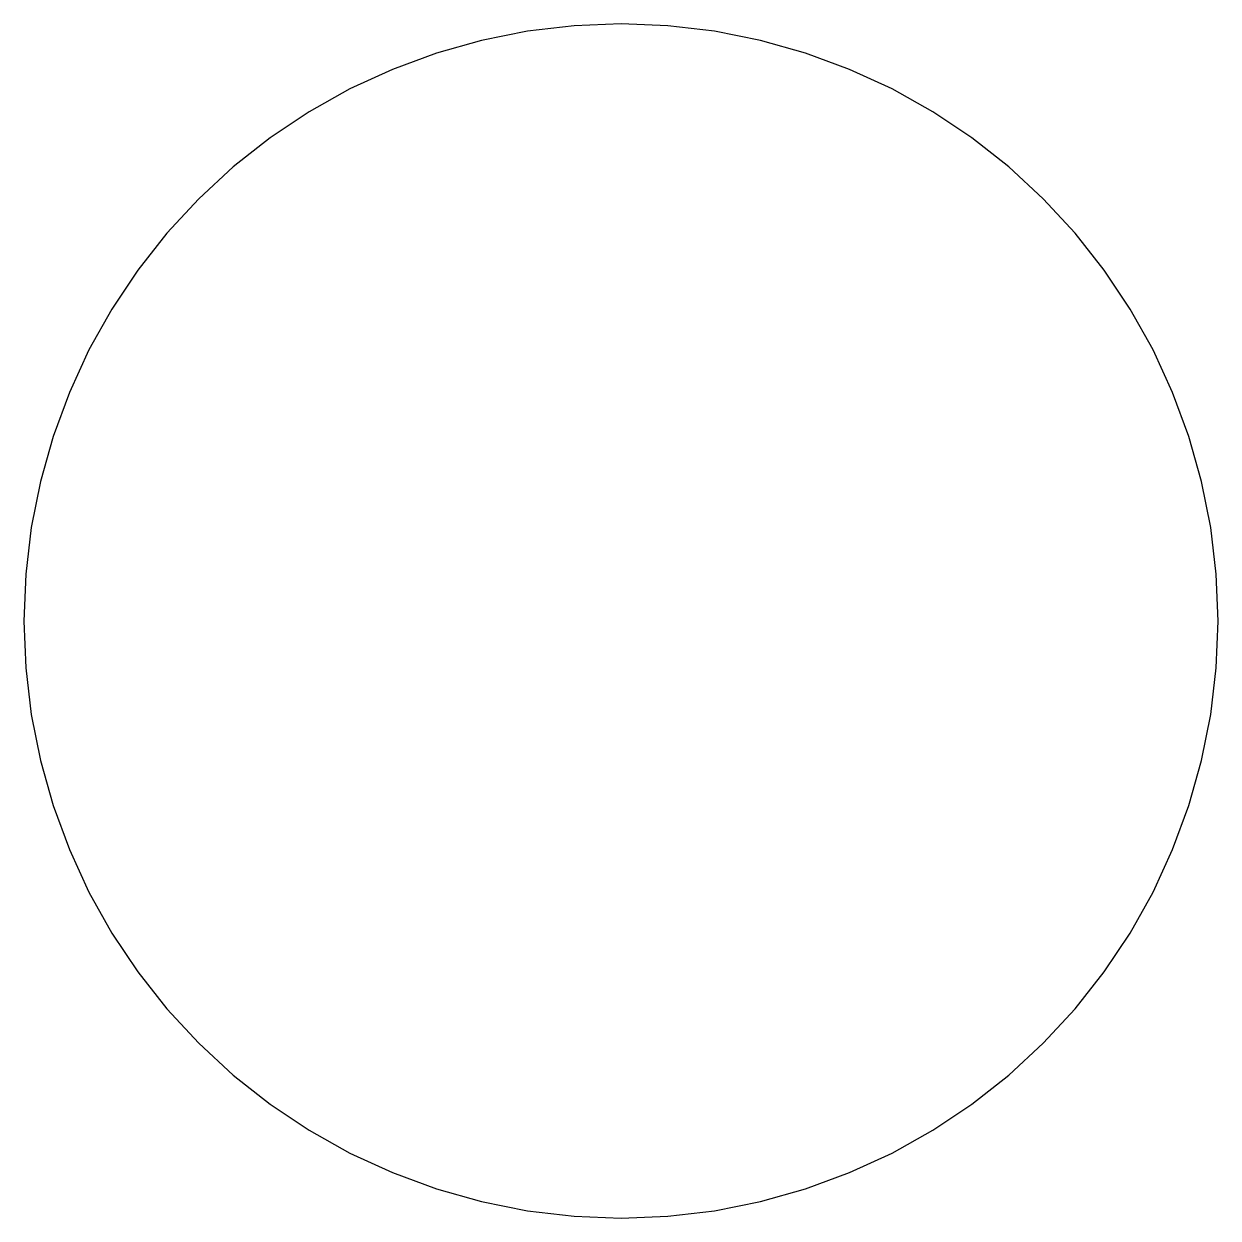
# Model space of a CAD drawing. Header units: metres. Extents: x 3.3 to 86.7, y 3.3 to 76.7.
# Drawn here: x 3.3 to 6.7, y 73.3 to 76.7 of the extents above.
import ezdxf

# ---------------------------------------------------------------- set-up
doc = ezdxf.new("R2010")
doc.units = ezdxf.units.M

msp = doc.modelspace()

# ---------------------------------------------------------------- linework, layer by layer
for p, q in [((4.73405, 76.6791), (4.60313, 76.653)), ((4.86661, 76.6947), (4.73405, 76.6791)), ((5, 76.7), (4.86661, 76.6947)), ((5.13338, 76.6947), (5, 76.7)), ((5.26593, 76.6791), (5.13338, 76.6947)), ((5.39685, 76.653), (5.26593, 76.6791)), ((4.60313, 76.653), (4.47467, 76.6168)), ((5.52531, 76.6168), (5.39685, 76.653)), ((4.47467, 76.6168), (4.34943, 76.5706)), ((5.65056, 76.5706), (5.52531, 76.6168)), ((4.34943, 76.5706), (4.22821, 76.5147)), ((5.77177, 76.5147), (5.65056, 76.5706)), ((4.22821, 76.5147), (4.11174, 76.4495)), ((5.88824, 76.4495), (5.77177, 76.5147)), ((4.11174, 76.4495), (4.00076, 76.3753)), ((5.99922, 76.3753), (5.88824, 76.4495)), ((4.00076, 76.3753), (3.89594, 76.2927)), ((6.10405, 76.2927), (5.99922, 76.3753)), ((3.89594, 76.2927), (3.79791, 76.2021)), ((6.20207, 76.2021), (6.10405, 76.2927)), ((3.79791, 76.2021), (3.70731, 76.104)), ((6.29268, 76.104), (6.20207, 76.2021)), ((3.70731, 76.104), (3.62466, 75.9992)), ((6.37532, 75.9992), (6.29268, 76.104)), ((3.62466, 75.9992), (3.55051, 75.8882)), ((6.44948, 75.8882), (6.37532, 75.9992)), ((3.55051, 75.8882), (3.48528, 75.7718)), ((6.51471, 75.7718), (6.44948, 75.8882)), ((3.48528, 75.7718), (3.4294, 75.6506)), ((6.57059, 75.6506), (6.51471, 75.7718)), ((3.4294, 75.6506), (3.38319, 75.5253)), ((6.61679, 75.5253), (6.57059, 75.6506)), ((3.38319, 75.5253), (3.34697, 75.3969)), ((6.65302, 75.3969), (6.61679, 75.5253)), ((3.34697, 75.3969), (3.32092, 75.2659)), ((6.67906, 75.2659), (6.65302, 75.3969)), ((3.32092, 75.2659), (3.30524, 75.1334)), ((6.69475, 75.1334), (6.67906, 75.2659)), ((3.30524, 75.1334), (3.29999, 75)), ((6.7, 75), (6.69475, 75.1334)), ((3.29999, 75), (3.30524, 74.8666)), ((6.69475, 74.8666), (6.7, 75)), ((3.30524, 74.8666), (3.32092, 74.7341)), ((6.67906, 74.7341), (6.69475, 74.8666)), ((3.32092, 74.7341), (3.34697, 74.6031)), ((6.65302, 74.6031), (6.67906, 74.7341)), ((3.34697, 74.6031), (3.38319, 74.4747)), ((6.61679, 74.4747), (6.65302, 74.6031)), ((3.38319, 74.4747), (3.4294, 74.3494)), ((6.57059, 74.3494), (6.61679, 74.4747)), ((3.4294, 74.3494), (3.48528, 74.2282)), ((6.51471, 74.2282), (6.57059, 74.3494)), ((3.48528, 74.2282), (3.55051, 74.1117)), ((6.44948, 74.1117), (6.51471, 74.2282)), ((3.55051, 74.1117), (3.62466, 74.0008)), ((6.37532, 74.0008), (6.44948, 74.1117)), ((3.62466, 74.0008), (3.70731, 73.8959)), ((6.29268, 73.8959), (6.37532, 74.0008)), ((3.70731, 73.8959), (3.79791, 73.7979)), ((6.20207, 73.7979), (6.29268, 73.8959)), ((3.79791, 73.7979), (3.89594, 73.7073)), ((6.10405, 73.7073), (6.20207, 73.7979)), ((3.89594, 73.7073), (4.00076, 73.6247)), ((5.99922, 73.6247), (6.10405, 73.7073)), ((4.00076, 73.6247), (4.11174, 73.5505)), ((5.88824, 73.5505), (5.99922, 73.6247)), ((4.11174, 73.5505), (4.22821, 73.4853)), ((5.77177, 73.4853), (5.88824, 73.5505)), ((4.22821, 73.4853), (4.34943, 73.4294)), ((5.65056, 73.4294), (5.77177, 73.4853)), ((4.34943, 73.4294), (4.47467, 73.3832)), ((5.52531, 73.3832), (5.65056, 73.4294)), ((4.47467, 73.3832), (4.60313, 73.347)), ((5.39685, 73.347), (5.52531, 73.3832)), ((4.60313, 73.347), (4.73405, 73.3209)), ((5.26593, 73.3209), (5.39685, 73.347)), ((4.73405, 73.3209), (4.86661, 73.3052)), ((4.86661, 73.3052), (5, 73.3)), ((5, 73.3), (5.13338, 73.3052)), ((5.13338, 73.3052), (5.26593, 73.3209))]:
    msp.add_line(p, q)

doc.saveas('drawing.dxf')
